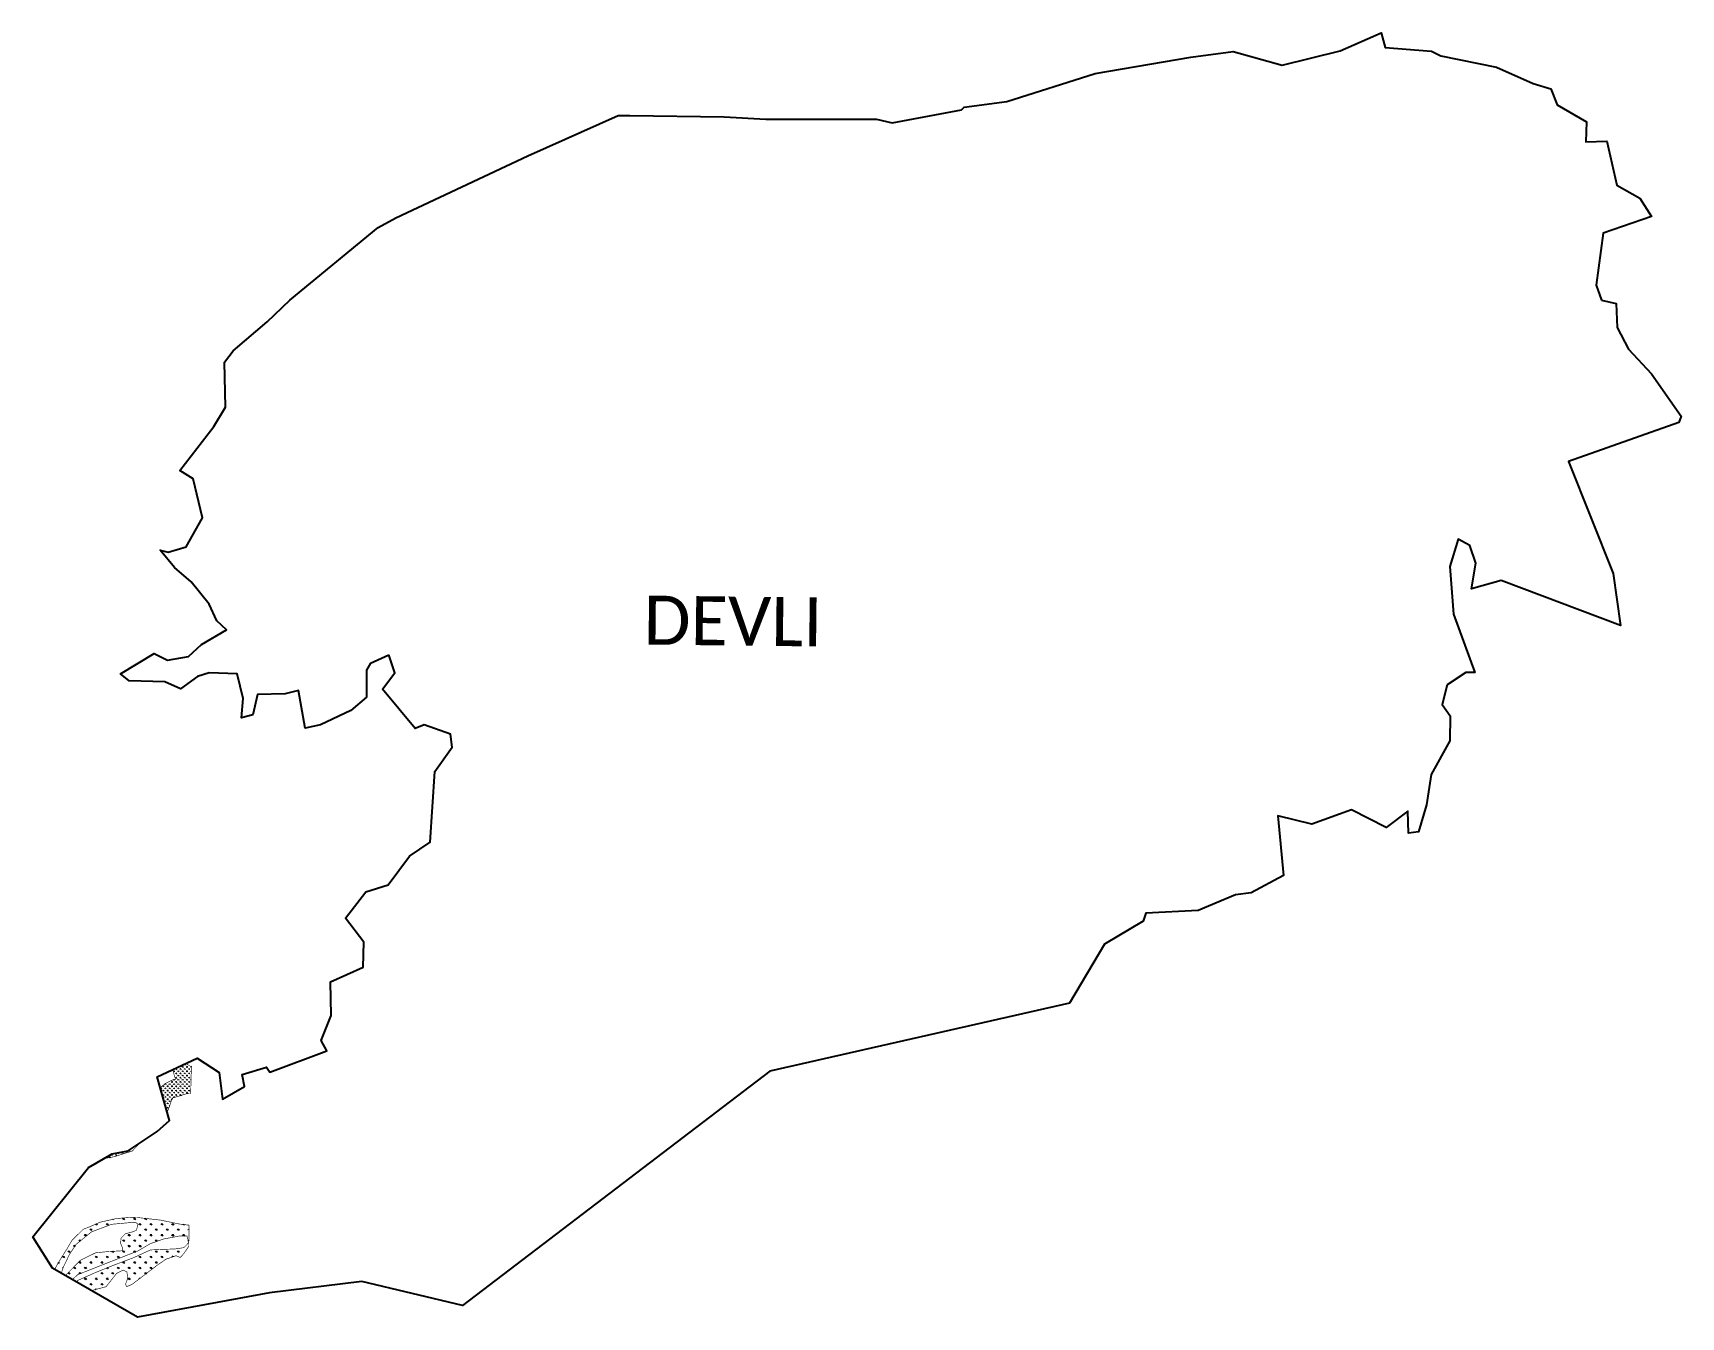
# Model space of a CAD drawing. Header units: metres. Extents: x 338975 to 344397, y 1770226 to 1774449.
import ezdxf

# ---------------------------------------------------------------- set-up
doc = ezdxf.new("R2010")
doc.units = ezdxf.units.M
for name, color, linetype in [('MANGROOVES BUFFER ZONE', 120, 'Continuous'), ('village', 3, 'Continuous'), ('VILLAGE NAME', 250, 'Continuous')]:
    doc.layers.add(name, color=color, linetype=linetype)

msp = doc.modelspace()

# ---------------------------------------------------------------- hatches: boundary and pattern name
at = {"layer": 'MANGROOVES BUFFER ZONE'}
h = msp.add_hatch(dxfattribs=at)
h.set_pattern_fill('GRASS', color=256, scale=10)
h.set_pattern_definition([(90, (0, 0), (-7.07106781, 7.07106781), [1.875, -12.26713563]), (45, (0, 0), (-7.07106781, 7.07106781), [1.875, -8.125]), (135, (0, 0), (-7.07106781, -7.07106781), [1.875, -8.125])])
h.paths.add_polyline_path([(339394, 1770980.3), (339416, 1770901.1), (339419.6, 1770906.3), (339433.8, 1770946.6), (339454.7, 1770952.5), (339482.1, 1770961.1), (339493.8, 1770961.3), (339496.2, 1771048.4), (339482.9, 1771057.1), (339481.7, 1771061.5), (339434.5, 1771039.5), (339435.8, 1771035.2), (339443.9, 1771008.2), (339432.1, 1771005.2), (339410.7, 1770994.2), (339396, 1770982.7)])
h.paths.add_polyline_path([(339235.4, 1770762.4), (339208.7, 1770747.1), (339242.5, 1770753.4), (339301.7, 1770772.2), (339328.5, 1770799.5), (339288, 1770772.4)])
h = msp.add_hatch(dxfattribs=at)
h.set_pattern_fill('GRASS', color=256)
h.paths.add_polyline_path([(339458.4, 1770492.9), (339481.8, 1770492.4), (339487.8, 1770471.1), (339488.3, 1770528.3), (339456, 1770532.1), (339395.3, 1770544.8), (339318.5, 1770553.5), (339294.2, 1770553.7), (339249.7, 1770550), (339196.9, 1770538.3), (339160.4, 1770522.4), (339140.1, 1770514.5), (339123.8, 1770498.4), (339103.4, 1770478.3), (339086.9, 1770450.1), (339066.4, 1770417.9), (339050, 1770389.7), (339046.6, 1770382.2), (339068, 1770370), (339075.2, 1770390.7), (339095.3, 1770432.6), (339117.6, 1770465.8), (339167.7, 1770506.1), (339233.6, 1770531.1), (339312, 1770538.2), (339320.7, 1770531.1), (339315.3, 1770511.5), (339302.2, 1770506.1), (339279.3, 1770500.1), (339264.6, 1770485.4), (339263.5, 1770467.5), (339269, 1770454.9), (339269.5, 1770444.1), (339221.1, 1770441.3), (339181.3, 1770437.5), (339130.7, 1770412.5), (339081.4, 1770362.3), (339104.4, 1770349.1), (339122.5, 1770365.6), (339220, 1770404.2), (339320.1, 1770443.4), (339361, 1770467.3), (339404, 1770482.6)])
h = msp.add_hatch(dxfattribs=at)
h.set_pattern_fill('GRASS', color=256)
h.paths.add_polyline_path([(339412.8, 1770416.5), (339445.9, 1770427.8), (339459.6, 1770421.8), (339471.3, 1770434.8), (339487.7, 1770459), (339487.8, 1770471.1), (339471.5, 1770454.3), (339441.5, 1770449.9), (339402.3, 1770448.8), (339361.5, 1770446.7), (339305.4, 1770421.1), (339240.6, 1770396.6), (339181.3, 1770372.7), (339123.6, 1770347.1), (339117.7, 1770341.5), (339167.5, 1770313), (339215.7, 1770325.9), (339249.9, 1770369.3), (339271.6, 1770380.7), (339284.1, 1770374.1), (339286.8, 1770354.6), (339279.8, 1770334.5), (339283, 1770325.9), (339300.9, 1770333.5), (339385.1, 1770397.5)])

# ---------------------------------------------------------------- linework, layer by layer
at = {"color": 3}
msp.add_lwpolyline([(340085.9, 1772376.6), (340145.4, 1772403.8)], dxfattribs=at)
at = {"layer": 'MANGROOVES BUFFER ZONE', "const_width": 2}
for points in [[(339434.5, 1771039.5), (339435.8, 1771035.2), (339443.9, 1771008.2), (339432.1, 1771005.2), (339410.7, 1770994.2), (339396, 1770982.7), (339394, 1770980.3)], [(339416, 1770901.1), (339419.6, 1770906.3), (339433.8, 1770946.6), (339454.7, 1770952.5), (339482.1, 1770961.1), (339493.8, 1770961.3), (339496.2, 1771048.4), (339482.9, 1771057.1), (339481.7, 1771061.5)], [(339208.7, 1770747.1), (339242.5, 1770753.4), (339301.7, 1770772.2), (339328.5, 1770799.5)], [(339104.4, 1770349.1), (339122.5, 1770365.6), (339220, 1770404.2), (339320.1, 1770443.4), (339361, 1770467.3), (339404, 1770482.6), (339458.4, 1770492.9), (339481.8, 1770492.4), (339487.8, 1770471.1), (339488.3, 1770528.3), (339456, 1770532.1), (339395.3, 1770544.8), (339318.5, 1770553.5), (339294.2, 1770553.7), (339249.7, 1770550), (339196.9, 1770538.3), (339160.4, 1770522.4), (339140.1, 1770514.5), (339123.8, 1770498.4), (339103.4, 1770478.3), (339086.9, 1770450.1), (339066.4, 1770417.9), (339050, 1770389.7), (339046.6, 1770382.2)], [(339068, 1770370), (339075.2, 1770390.7), (339095.3, 1770432.6), (339117.6, 1770465.8), (339167.7, 1770506.1), (339233.6, 1770531.1), (339312, 1770538.2), (339320.7, 1770531.1), (339315.3, 1770511.5), (339302.2, 1770506.1), (339279.3, 1770500.1), (339264.6, 1770485.4), (339263.5, 1770467.5), (339269, 1770454.9), (339269.5, 1770444.1), (339221.1, 1770441.3), (339181.3, 1770437.5), (339130.7, 1770412.5), (339081.4, 1770362.3)], [(339167.5, 1770313), (339215.7, 1770325.9), (339249.9, 1770369.3), (339271.6, 1770380.7), (339284.1, 1770374.1), (339286.8, 1770354.6), (339279.8, 1770334.5), (339283, 1770325.9), (339300.9, 1770333.5), (339385.1, 1770397.5), (339412.8, 1770416.5), (339445.9, 1770427.8), (339459.6, 1770421.8), (339471.3, 1770434.8), (339487.7, 1770459), (339487.8, 1770471.1), (339471.5, 1770454.3), (339441.5, 1770449.9), (339402.3, 1770448.8), (339361.5, 1770446.7), (339305.4, 1770421.1), (339240.6, 1770396.6), (339181.3, 1770372.7), (339123.6, 1770347.1), (339117.7, 1770341.5)]]:
    msp.add_lwpolyline(points, dxfattribs=at)
at = {"layer": 'village', "color": 3}
for points in [[(340085.9, 1772376.6, 0), (340072.2, 1772353.1, 0), (340072.5, 1772264.5, 0), (340021.1, 1772220.5, 0), (339920.4, 1772173.4, 0), (339871, 1772163.4, 0), (339848.1, 1772286.6, 0), (339804.3, 1772276, 0), (339714, 1772273.9, 0), (339697.8, 1772207.1, 0), (339660.7, 1772197.3, 0), (339666.1, 1772260.3, 0), (339647.1, 1772341.9, 0), (339555, 1772344.8, 0), (339516.7, 1772333, 0), (339460.5, 1772292.1, 0), (339409, 1772314.9, 0), (339292, 1772318.3, 0), (339263.1, 1772341.6, 0), (339373.7, 1772408.1, 0), (339417.3, 1772386, 0), (339486.2, 1772399, 0), (339529.4, 1772438.4, 0), (339612, 1772486.2, 0), (339579.9, 1772515.9, 0), (339554.9, 1772570.4, 0), (339495.3, 1772644.3, 0), (339440.7, 1772691.5, 0), (339393.2, 1772748.2, 0), (339420.2, 1772741.6, 0), (339478.6, 1772759.2, 0), (339533.1, 1772854.7, 0), (339501.8, 1772983.2, 0), (339458.2, 1773010.2, 0), (339569.7, 1773155.3, 0), (339608.1, 1773218.3, 0), (339605.6, 1773366.8, 0), (339633.8, 1773404.2, 0), (339745.5, 1773499.4, 0), (339819.6, 1773570.3, 0), (340111.1, 1773809.5, 0), (340169.3, 1773840.8, 0), (340602.5, 1774044.9, 0), (340900.4, 1774178.4, 0), (340938.1, 1774178.4, 0), (341249.4, 1774173.6, 0), (341385.8, 1774165.7, 0), (341749.5, 1774165.6, 0), (341801.1, 1774153.6, 0), (342029.4, 1774196.7, 0), (342038.3, 1774204.8, 0), (342178.5, 1774223.9, 0), (342469.8, 1774315.6, 0), (342784, 1774369.6, 0), (342923.6, 1774388.2, 0), (343084, 1774343.7, 0), (343275.1, 1774390.2, 0), (343409.8, 1774449.4, 0), (343423.5, 1774401.7, 0), (343576.1, 1774389.6, 0), (343606.3, 1774374.6, 0), (343789.3, 1774337.2, 0), (343910.1, 1774282.7, 0), (343968.6, 1774265.3, 0), (343988.9, 1774212.9, 0), (344086.1, 1774157, 0), (344083.4, 1774091.7, 0), (344153.1, 1774093.3, 0), (344185.1, 1773949.1, 0), (344261.1, 1773906.3, 0), (344300, 1773845.6, 0), (344141, 1773790.7, 0), (344117.1, 1773619.7, 0), (344135.1, 1773570.6, 0)], [(344135.1, 1773570.6, 0), (344183, 1773559.6, 0), (344186.5, 1773480.4, 0), (344223.8, 1773409.3, 0), (344299.5, 1773328.8, 0), (344396.7, 1773188.7, 0), (344389.6, 1773168, 0), (344026.6, 1773040.1, 0), (344173.7, 1772671.9, 0), (344197.2, 1772501, 0), (343804.8, 1772648.2, 0), (343707, 1772621, 0), (343721.1, 1772705.3, 0), (343701.9, 1772763.5, 0), (343663, 1772784.2, 0), (343635.6, 1772694.9, 0), (343647.8, 1772537.4, 0), (343718.3, 1772346, 0), (343688.7, 1772346, 0), (343627.2, 1772305.6, 0), (343610.8, 1772240.9, 0), (343637.5, 1772203.1, 0), (343635.9, 1772121, 0), (343575.1, 1772010.6, 0), (343559.3, 1771910.9, 0), (343533.2, 1771821.7, 0), (343499.9, 1771817.6, 0), (343497.9, 1771889.6, 0), (343426.8, 1771835.9, 0), (343312.1, 1771894, 0), (343182.2, 1771847.4, 0), (343070.4, 1771874.4, 0), (343089, 1771678.2, 0), (342982.1, 1771621.6, 0), (342930.6, 1771615, 0), (342807.8, 1771563.6, 0), (342635.8, 1771554.9, 0), (342626.7, 1771528, 0), (342500, 1771452.8, 0), (342385.1, 1771257.9, 0), (341399.6, 1771034.4, 0), (340388.4, 1770264, 0), (340056.5, 1770343.4, 0), (339753.3, 1770305.8, 0), (339581.4, 1770274.3, 0), (339319, 1770226.1, 0), (339039, 1770386.6, 0), (338975.9, 1770488, 0), (338975, 1770489.6, 0), (339158, 1770718, 0), (339235.4, 1770762.4, 0), (339288, 1770772.4, 0), (339384.1, 1770836.7, 0), (339423.9, 1770872.5, 0), (339384.1, 1771015.9, 0), (339515.3, 1771077.3, 0), (339587.8, 1771029.9, 0), (339598.9, 1770943.1, 0), (339670.4, 1770984.5, 0), (339663.6, 1771023.7, 0), (339742.9, 1771048, 0), (339754, 1771031.5, 0), (339941.6, 1771102.1, 0), (339922.7, 1771135.1, 0), (339956.5, 1771217.5, 0), (339954.1, 1771328.1, 0), (340061.1, 1771377.3, 0), (340064, 1771459.3, 0), (340003, 1771538.3, 0), (340070.2, 1771625, 0), (340143.4, 1771647.1, 0), (340214, 1771741.6, 0), (340281.4, 1771788.1, 0), (340297, 1772020.7, 0), (340354.5, 1772100.5, 0), (340348.8, 1772142.9, 0), (340261.5, 1772174, 0), (340232.9, 1772161.8, 0), (340124.5, 1772291.5, 0), (340165.6, 1772345.4, 0), (340145.4, 1772403.8, 0)]]:
    msp.add_polyline3d(points, dxfattribs=at)

# ---------------------------------------------------------------- texts
at = {"layer": 'VILLAGE NAME', "insert": (340984.9, 1772599), "char_height": 161.109, "attachment_point": 1, "rotation": 359.3742}
msp.add_mtext_dynamic_manual_height_columns('{\\fCalibri|b0|i0|c0|p34;DEVLI}', width=1589.786, gutter_width=805.5, heights=[0], dxfattribs=at)

doc.saveas('drawing.dxf')
